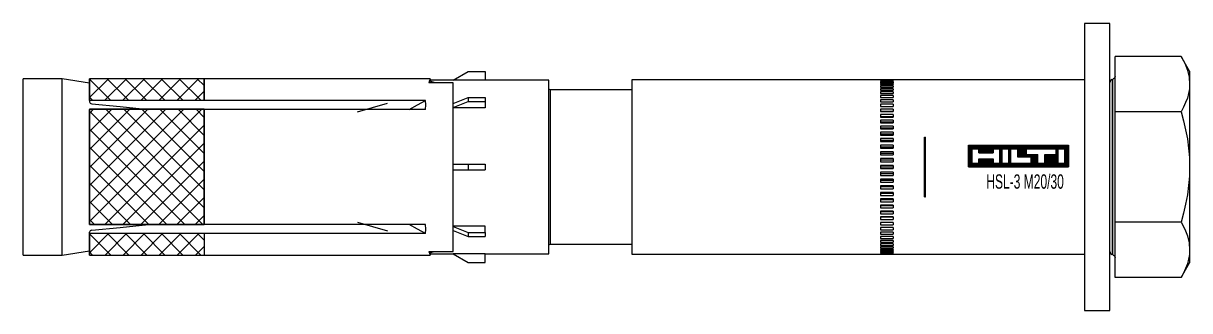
# Model space of a CAD drawing. Header units: millimetres. Extents: x 296 to 4896, y 152 to 3333.
# Drawn here: x 1471.8 to 1654.7, y 1246.4 to 1291.4 of the extents above; entities that cross this region are included whole.
import ezdxf
from ezdxf.enums import TextEntityAlignment as Align

# ---------------------------------------------------------------- set-up
doc = ezdxf.new("R2010")
doc.units = ezdxf.units.MM
doc.linetypes.add('DASHED', pattern=[0.25, 0.15625, -0.09375])
for name, color, linetype in [('1', 1, 'DASHED'), ('10', 1, 'Continuous'), ('160', 7, 'Continuous'), ('3', 4, 'Continuous')]:
    doc.layers.add(name, color=color, linetype=linetype)
doc.styles.get("Standard").update_dxf_attribs({"font": 'arial.ttf'})

# ---------------------------------------------------------------- blocks, each defined once
blk = doc.blocks.new('*X121')
at = {"layer": '160', "color": 0, "linetype": 'ByBlock'}
for p, q in [((166.55, 194.8), (169.5, 197.75)), ((166.55, 197.63), (166.67, 197.75)), ((166.55, 197.68), (169.85, 194.38)), ((168.96, 194.38), (172.33, 197.75)), ((169.31, 197.75), (172.67, 194.38)), ((171.79, 194.38), (175.16, 197.75)), ((172.14, 197.75), (175.5, 194.38)), ((174.62, 194.38), (177.99, 197.75)), ((174.96, 197.75), (178.33, 194.38)), ((177.45, 194.38), (180.82, 197.75)), ((177.79, 197.75), (181.16, 194.38)), ((180.28, 194.38), (183.65, 197.75)), ((180.62, 197.75), (183.98, 194.38)), ((183.44, 197.75), (184.53, 196.67)), ((183.11, 194.38), (184.53, 195.8)), ((166.55, 194.85), (167.02, 194.38))]:
    blk.add_line(p, q, dxfattribs=at)
blk = doc.blocks.new('*X122')
at = {"layer": '160', "color": 0, "linetype": 'ByBlock'}
for p, q in [((166.55, 175.36), (184.17, 192.96)), ((166.55, 178.18), (181.34, 192.96)), ((166.55, 181.01), (178.51, 192.96)), ((166.55, 183.84), (175.68, 192.96)), ((166.55, 186.67), (172.85, 192.96)), ((166.55, 189.49), (170.02, 192.96)), ((166.55, 192.32), (167.19, 192.96)), ((166.55, 192.69), (184.3, 174.92)), ((169.11, 192.96), (184.51, 177.54)), ((171.93, 192.96), (184.51, 180.37)), ((174.76, 192.96), (184.51, 183.2)), ((177.59, 192.96), (184.51, 186.03)), ((180.42, 192.96), (184.51, 188.86)), ((183.24, 192.96), (184.51, 191.69)), ((168.94, 174.92), (184.51, 190.47)), ((166.55, 189.86), (181.47, 174.92)), ((166.55, 187.03), (178.64, 174.92)), ((171.77, 174.92), (184.51, 187.64)), ((174.6, 174.92), (184.51, 184.82)), ((166.55, 184.2), (175.82, 174.92)), ((166.55, 181.37), (172.99, 174.92)), ((177.43, 174.92), (184.51, 181.99)), ((166.55, 178.54), (170.16, 174.92)), ((180.26, 174.92), (184.51, 179.16)), ((166.55, 175.71), (167.34, 174.92)), ((183.09, 174.92), (184.51, 176.34))]:
    blk.add_line(p, q, dxfattribs=at)
blk = doc.blocks.new('*X123')
at = {"layer": '160', "color": 0, "linetype": 'ByBlock'}
for p, q in [((166.54, 170.5), (169.52, 173.48)), ((166.54, 173.33), (166.69, 173.48)), ((166.54, 173.46), (169.86, 170.13)), ((168.99, 170.13), (172.35, 173.48)), ((169.34, 173.48), (172.69, 170.13)), ((171.82, 170.13), (175.18, 173.48)), ((172.17, 173.48), (175.51, 170.13)), ((174.65, 170.13), (178.01, 173.48)), ((174.99, 173.48), (178.34, 170.13)), ((177.48, 170.13), (180.84, 173.48)), ((177.82, 173.48), (181.17, 170.13)), ((180.31, 170.13), (183.67, 173.48)), ((180.65, 173.48), (184, 170.13)), ((183.47, 173.48), (184.56, 172.4)), ((166.54, 170.63), (167.03, 170.13)), ((183.14, 170.13), (184.56, 171.54))]:
    blk.add_line(p, q, dxfattribs=at)
blk = doc.blocks.new('HSL-3 M20-30')
at = {"layer": '1', "color": 3, "linetype": 'Continuous'}
for p, q in [((0, 22.5), (-4, 22.5)), ((-4, 22.5), (-4, -22.5)), ((0, -22.5), (0, 22.5)), ((0.8, 8.66), (0.8, 17.32)), ((11.16, 17.32), (0.8, 17.32)), ((12.5, 15), (11.16, 17.32)), ((-103, 13.6), (-100.66, 14.95)), ((-100.66, 14.95), (-98, 14.95)), ((-98, 14.95), (-98, 13.59)), ((12.5, 15), (12.5, 12.99)), ((-164.29, 13.8), (-170.4, 13.8)), ((-170.4, -13.8), (-170.4, 13.8)), ((-160, 13.12), (-164.29, 13.8)), ((-164.29, -13.8), (-164.29, 13.8)), ((-142, 13.8), (-160, 13.8)), ((-160, 10.44), (-160, 13.8)), ((-106.6, 13.8), (-142.01, 13.8)), ((-103, 13.21), (-106.81, 13.21)), ((-103, 13.6), (-106.5, 13.6)), ((-106.5, 13.37), (-106.5, 13.6)), ((-106.5, 13.37), (-106.5, 13.21)), ((-103, 13.6), (-103, 13.59)), ((-98, 13.59), (-103, 13.59)), ((-103, -13.21), (-103, 13.21)), ((-88, 13.6), (-98, 13.6)), ((-88, -13.6), (-88, 13.6)), ((-36, 13.65), (-75, 13.65)), ((-75, 13.65), (-75, -13.65)), ((-36, 13.65), (-34, 13.65)), ((-36, 13.63), (-36, 13.59)), ((-34, 13.63), (-36, 13.63)), ((-36, 13.59), (-34, 13.59)), ((-36, 13.52), (-36, 13.44)), ((-34, 13.52), (-36, 13.52)), ((-36, 13.44), (-34, 13.44)), ((-36, 13.33), (-36, 13.21)), ((-34, 13.33), (-36, 13.33)), ((-36, 13.21), (-34, 13.21)), ((-34, 13.06), (-36, 13.06)), ((-36, 13.06), (-36, 12.9)), ((-36, 12.9), (-34, 12.9)), ((-4, 13.65), (-34, 13.65)), ((-34, 13.63), (-34, 13.59)), ((-34, 13.52), (-34, 13.44)), ((-34, 13.33), (-34, 13.21)), ((-34, 13.06), (-34, 12.9)), ((12.5, 12.99), (12.5, 0)), ((-75, 12.1), (-87.8, 12.1)), ((-34, 12.7), (-36, 12.7)), ((-36, 12.7), (-36, 12.51)), ((-36, 12.51), (-34, 12.51)), ((-34, 12.27), (-36, 12.27)), ((-36, 12.27), (-36, 12.05)), ((-36, 12.05), (-34, 12.05)), ((-34, 11.77), (-36, 11.77)), ((-36, 11.77), (-36, 11.51)), ((-36, 11.51), (-34, 11.51)), ((-34, 11.19), (-36, 11.19)), ((-36, 11.19), (-36, 10.9)), ((-34, 12.7), (-34, 12.51)), ((-34, 12.27), (-34, 12.05)), ((-34, 11.77), (-34, 11.51)), ((-34, 11.19), (-34, 10.9)), ((-142, 10.44), (-160, 10.44)), ((-160, 10.44), (-160, 10.19)), ((-107.34, 10.44), (-142, 10.44)), ((-118, 8.64), (-113.31, 10)), ((-103, 9.93), (-100.66, 10.89)), ((-103, 9.3), (-100.66, 10.25)), ((-98, 9.29), (-103, 9.29)), ((-100.66, 10.89), (-98, 10.89)), ((-100.66, 10.89), (-100.66, 10.25)), ((-100.66, 10.25), (-98, 10.25)), ((-98, 10.89), (-98, 10.25)), ((-98, 10.25), (-98, 9.29)), ((-36, 10.9), (-34, 10.9)), ((-34, 10.54), (-36, 10.54)), ((-36, 10.54), (-36, 10.22)), ((-36, 10.22), (-34, 10.22)), ((-36, 9.83), (-36, 9.48)), ((-34, 9.83), (-36, 9.83)), ((-36, 9.48), (-34, 9.48)), ((-34, 10.54), (-34, 10.22)), ((-34, 9.83), (-34, 9.48)), ((-160, -9.03), (-160, 9.03)), ((-142, 9.03), (-160, 9.03)), ((-107.34, 9.03), (-142, 9.03)), ((-36, 9.05), (-36, 8.68)), ((-34, 9.05), (-36, 9.05)), ((-34, 8.7), (-36, 8.7)), ((-36, 8.68), (-34, 8.68)), ((-36, 8.22), (-36, 7.82)), ((-34, 8.22), (-36, 8.22)), ((-34, 7.88), (-36, 7.88)), ((-36, 7.82), (-34, 7.82)), ((-36, 7.34), (-36, 6.92)), ((-34, 7.34), (-36, 7.34)), ((-34, 9.05), (-34, 8.68)), ((-34, 8.22), (-34, 7.82)), ((-34, 7.34), (-34, 6.92)), ((0.8, -8.66), (0.8, 8.66)), ((11.16, 8.66), (0.8, 8.66)), ((-34, 7), (-36, 7)), ((-36, 6.92), (-34, 6.92)), ((-36, 6.42), (-36, 5.98)), ((-34, 6.42), (-36, 6.42)), ((-34, 6.08), (-36, 6.08)), ((-36, 5.98), (-34, 5.98)), ((-34, 6.42), (-34, 5.98)), ((-36, 5.45), (-36, 4.99)), ((-34, 5.45), (-36, 5.45)), ((-34, 5.13), (-36, 5.13)), ((-36, 4.99), (-34, 4.99)), ((-34, 4.45), (-36, 4.45)), ((-36, 4.45), (-36, 3.98)), ((-34, 4.14), (-36, 4.14)), ((-36, 3.98), (-34, 3.98)), ((-34, 5.45), (-34, 4.99)), ((-34, 4.45), (-34, 3.98)), ((-29.1, -4.67), (-29.1, 4.67)), ((-29.1, 4.67), (-28.9, 4.67)), ((-28.9, -4.67), (-28.9, 4.67)), ((-34, 3.43), (-36, 3.43)), ((-36, 3.43), (-36, 2.95)), ((-34, 3.13), (-36, 3.13)), ((-36, 2.95), (-34, 2.95)), ((-36, 2.38), (-36, 1.89)), ((-34, 2.38), (-36, 2.38)), ((-34, 2.1), (-36, 2.1)), ((-36, 1.89), (-34, 1.89)), ((-34, 3.43), (-34, 2.95)), ((-34, 2.38), (-34, 1.89)), ((-103, 0.45), (-100.66, 0.45)), ((-100.66, 0.45), (-100.66, -0.45)), ((-100.66, 0.45), (-98, 0.45)), ((-98, 0.45), (-98, -0.45)), ((-34, 1.32), (-36, 1.32)), ((-36, 1.32), (-36, 0.82)), ((-34, 1.05), (-36, 1.05)), ((-36, 0.82), (-34, 0.82)), ((-36, 0.25), (-36, -0.25)), ((-34, 0.25), (-36, 0.25)), ((-34, 0), (-36, 0)), ((-34, 1.32), (-34, 0.82)), ((-34, 0.25), (-34, -0.25)), ((12.5, 0), (12.5, -12.99)), ((-103, -0.45), (-100.66, -0.45)), ((-100.66, -0.45), (-98, -0.45)), ((-36, -0.25), (-34, -0.25)), ((-36, -0.82), (-36, -1.32)), ((-34, -0.82), (-36, -0.82)), ((-34, -1.05), (-36, -1.05)), ((-36, -1.32), (-34, -1.32)), ((-34, -0.82), (-34, -1.32)), ((-36, -1.89), (-36, -2.38)), ((-34, -1.89), (-36, -1.89)), ((-34, -2.1), (-36, -2.1)), ((-36, -2.38), (-34, -2.38)), ((-36, -2.95), (-36, -3.43)), ((-34, -2.95), (-36, -2.95)), ((-34, -3.13), (-36, -3.13)), ((-36, -3.43), (-34, -3.43)), ((-34, -1.89), (-34, -2.38)), ((-34, -2.95), (-34, -3.43)), ((-36, -3.98), (-36, -4.45)), ((-34, -3.98), (-36, -3.98)), ((-34, -4.14), (-36, -4.14)), ((-36, -4.45), (-34, -4.45)), ((-36, -4.99), (-36, -5.45)), ((-34, -4.99), (-36, -4.99)), ((-34, -5.13), (-36, -5.13)), ((-36, -5.45), (-34, -5.45)), ((-34, -3.98), (-34, -4.45)), ((-34, -4.99), (-34, -5.45)), ((-29.1, -4.67), (-28.9, -4.67)), ((-34, -5.98), (-36, -5.98)), ((-36, -5.98), (-36, -6.42)), ((-34, -6.08), (-36, -6.08)), ((-36, -6.42), (-34, -6.42)), ((-36, -6.92), (-36, -7.34)), ((-34, -6.92), (-36, -6.92)), ((-34, -7), (-36, -7)), ((-34, -5.98), (-34, -6.42)), ((-34, -6.92), (-34, -7.34)), ((-142, -9.03), (-160, -9.03)), ((-107.34, -9.03), (-142, -9.03)), ((-118, -8.64), (-113.31, -10)), ((-36, -7.34), (-34, -7.34)), ((-36, -7.82), (-36, -8.22)), ((-34, -7.82), (-36, -7.82)), ((-34, -7.88), (-36, -7.88)), ((-36, -8.22), (-34, -8.22)), ((-36, -8.68), (-36, -9.05)), ((-34, -8.68), (-36, -8.68)), ((-34, -8.7), (-36, -8.7)), ((-36, -9.05), (-34, -9.05)), ((-34, -7.82), (-34, -8.22)), ((-34, -8.68), (-34, -9.05)), ((0.8, -17.32), (0.8, -8.66)), ((11.16, -8.66), (0.8, -8.66)), ((-160, -10.44), (-160, -10.19)), ((-160, -13.8), (-160, -10.44)), ((-142, -10.44), (-160, -10.44)), ((-107.34, -10.44), (-142, -10.44)), ((-98, -9.29), (-103, -9.29)), ((-103, -9.3), (-100.66, -10.25)), ((-103, -9.93), (-100.66, -10.89)), ((-100.66, -10.25), (-98, -10.25)), ((-100.66, -10.25), (-100.66, -10.89)), ((-100.66, -10.89), (-98, -10.89)), ((-98, -10.25), (-98, -9.29)), ((-98, -10.25), (-98, -10.89)), ((-36, -9.48), (-36, -9.83)), ((-34, -9.48), (-36, -9.48)), ((-36, -9.83), (-34, -9.83)), ((-36, -10.22), (-36, -10.54)), ((-34, -10.22), (-36, -10.22)), ((-36, -10.54), (-34, -10.54)), ((-36, -10.9), (-36, -11.19)), ((-34, -10.9), (-36, -10.9)), ((-34, -9.48), (-34, -9.83)), ((-34, -10.22), (-34, -10.54)), ((-34, -10.9), (-34, -11.19)), ((-87.8, -12.1), (-75, -12.1)), ((-36, -11.19), (-34, -11.19)), ((-36, -11.51), (-36, -11.77)), ((-34, -11.51), (-36, -11.51)), ((-36, -11.77), (-34, -11.77)), ((-36, -12.05), (-36, -12.27)), ((-34, -12.05), (-36, -12.05)), ((-36, -12.27), (-34, -12.27)), ((-36, -12.51), (-36, -12.7)), ((-34, -12.51), (-36, -12.51)), ((-36, -12.7), (-34, -12.7)), ((-34, -11.51), (-34, -11.77)), ((-34, -12.05), (-34, -12.27)), ((-34, -12.51), (-34, -12.7)), ((-170.4, -13.8), (-164.29, -13.8)), ((-164.29, -13.8), (-160, -13.12)), ((-160, -13.8), (-142, -13.8)), ((-142.01, -13.8), (-106.6, -13.8)), ((-106.81, -13.21), (-103, -13.21)), ((-106.5, -13.21), (-106.5, -13.37)), ((-106.5, -13.6), (-106.5, -13.37)), ((-106.5, -13.6), (-103, -13.6)), ((-98, -13.59), (-103, -13.59)), ((-103, -13.6), (-103, -13.59)), ((-103, -13.6), (-100.66, -14.95)), ((-98, -14.95), (-98, -13.59)), ((-98, -13.6), (-88, -13.6)), ((-75, -13.65), (-36, -13.65)), ((-36, -12.9), (-36, -13.06)), ((-34, -12.9), (-36, -12.9)), ((-36, -13.06), (-34, -13.06)), ((-36, -13.21), (-36, -13.33)), ((-34, -13.21), (-36, -13.21)), ((-36, -13.33), (-34, -13.33)), ((-36, -13.44), (-36, -13.52)), ((-34, -13.44), (-36, -13.44)), ((-36, -13.52), (-34, -13.52)), ((-34, -13.59), (-36, -13.59)), ((-36, -13.59), (-36, -13.63)), ((-36, -13.63), (-34, -13.63)), ((-34, -13.65), (-36, -13.65)), ((-34, -12.9), (-34, -13.06)), ((-34, -13.21), (-34, -13.33)), ((-34, -13.44), (-34, -13.52)), ((-34, -13.59), (-34, -13.63)), ((-34, -13.65), (-4, -13.65)), ((12.5, -12.99), (12.5, -15)), ((-100.66, -14.95), (-98, -14.95)), ((11.16, -17.32), (12.5, -15)), ((11.16, -17.32), (0.8, -17.32)), ((-4, -22.5), (0, -22.5))]:
    blk.add_line(p, q, dxfattribs=at)
at = {"layer": '1', "color": 1, "linetype": 'Continuous'}
for p, q in [((-142, 10.44), (-142, 13.8)), ((0.37, 13.73), (0.37, -13.73)), ((0.43, -13.75), (0.43, 13.75)), ((-87.8, 12.1), (-87.8, -12.1)), ((-142, -9.03), (-142, 9.03)), ((-142, -13.8), (-142, -10.44))]:
    blk.add_line(p, q, dxfattribs=at)
at = {"layer": '1', "color": 3, "linetype": 'Continuous'}
for points in [[(11.16, 17.32, 0), (11.72, 16.25, 0), (12.14, 15.18, 0), (12.41, 14.09, 0), (12.5, 12.99, 0)], [(-106.6, 13.8, 0), (-106.61, 13.78, 0), (-106.62, 13.73, 0), (-106.65, 13.65, 0), (-106.7, 13.54, 0), (-106.75, 13.39, 0), (-106.81, 13.21, 0)], [(-105.76, 13.21, 0), (-106.13, 13.29, 0), (-106.5, 13.37, 0)], [(-36, 13.65, 0), (-36, 13.65, 0), (-36, 13.65, 0)], [(-34, 13.65, 0), (-34, 13.65, 0), (-34, 13.65, 0)], [(12.5, 12.99, 0), (12.46, 12.25, 0), (12.34, 11.52, 0), (12.14, 10.8, 0), (11.87, 10.08, 0), (11.54, 9.37, 0), (11.16, 8.66, 0)], [(-160, 10.19, 0), (-159.97, 10.09, 0), (-159.9, 10.01, 0), (-159.79, 9.94, 0), (-159.66, 9.91, 0)], [(-159.66, 9.91, 0), (-155.22, 9.47, 0), (-150.78, 9.03, 0)], [(-109.9, 9.03, 0), (-108.61, 9.72, 0), (-107.34, 10.44, 0)], [(-107.34, 9.03, 0), (-107.3, 9.76, 0), (-107.34, 10.44, 0)], [(11.16, 8.66, 0), (11.54, 7.25, 0), (11.87, 5.83, 0), (12.14, 4.39, 0), (12.34, 2.94, 0), (12.46, 1.47, 0), (12.5, 0, 0)], [(-29.1, 4.67, 0), (-29.1, 4.67, 0), (-29.1, 4.66, 0), (-29.1, 4.66, 0), (-29.09, 4.66, 0), (-29.09, 4.65, 0), (-29.08, 4.65, 0), (-29.08, 4.65, 0), (-29.07, 4.64, 0), (-29.06, 4.64, 0), (-29.06, 4.64, 0), (-29.05, 4.64, 0), (-29.04, 4.64, 0), (-29.03, 4.64, 0), (-29.02, 4.64, 0), (-29.01, 4.63, 0), (-29, 4.63, 0), (-28.99, 4.63, 0), (-28.98, 4.64, 0), (-28.97, 4.64, 0), (-28.96, 4.64, 0), (-28.95, 4.64, 0), (-28.94, 4.64, 0), (-28.94, 4.64, 0), (-28.93, 4.64, 0), (-28.92, 4.65, 0), (-28.92, 4.65, 0), (-28.91, 4.65, 0), (-28.91, 4.66, 0), (-28.9, 4.66, 0), (-28.9, 4.66, 0), (-28.9, 4.67, 0), (-28.9, 4.67, 0)], [(12.5, 0, 0), (12.46, -1.46, 0), (12.34, -2.91, 0), (12.14, -4.36, 0), (11.87, -5.81, 0), (11.54, -7.24, 0), (11.16, -8.66, 0)], [(-28.9, -4.67, 0), (-28.9, -4.67, 0), (-28.9, -4.66, 0), (-28.9, -4.66, 0), (-28.91, -4.66, 0), (-28.91, -4.65, 0), (-28.92, -4.65, 0), (-28.92, -4.65, 0), (-28.93, -4.64, 0), (-28.94, -4.64, 0), (-28.94, -4.64, 0), (-28.95, -4.64, 0), (-28.96, -4.64, 0), (-28.97, -4.64, 0), (-28.98, -4.64, 0), (-28.99, -4.63, 0), (-29, -4.63, 0), (-29.01, -4.63, 0), (-29.02, -4.64, 0), (-29.03, -4.64, 0), (-29.04, -4.64, 0), (-29.05, -4.64, 0), (-29.06, -4.64, 0), (-29.06, -4.64, 0), (-29.07, -4.64, 0), (-29.08, -4.65, 0), (-29.08, -4.65, 0), (-29.09, -4.65, 0), (-29.09, -4.66, 0), (-29.1, -4.66, 0), (-29.1, -4.66, 0), (-29.1, -4.67, 0), (-29.1, -4.67, 0)], [(-159.66, -9.91, 0), (-155.22, -9.47, 0), (-150.78, -9.03, 0)], [(-107.34, -10.44, 0), (-108.61, -9.72, 0), (-109.9, -9.03, 0)], [(-107.34, -10.44, 0), (-107.3, -9.76, 0), (-107.34, -9.03, 0)], [(11.16, -8.66, 0), (11.72, -9.73, 0), (12.14, -10.8, 0), (12.41, -11.89, 0), (12.5, -12.99, 0)], [(-159.66, -9.91, 0), (-159.79, -9.94, 0), (-159.9, -10.01, 0), (-159.97, -10.09, 0), (-160, -10.19, 0)], [(-106.81, -13.21, 0), (-106.72, -13.47, 0), (-106.65, -13.65, 0), (-106.61, -13.76, 0), (-106.6, -13.8, 0)], [(-106.5, -13.37, 0), (-106.13, -13.29, 0), (-105.76, -13.21, 0)], [(-36, -13.65, 0), (-36, -13.65, 0), (-36, -13.65, 0)], [(-34, -13.65, 0), (-34, -13.65, 0), (-34, -13.65, 0)], [(12.5, -12.99, 0), (12.46, -13.73, 0), (12.34, -14.46, 0), (12.14, -15.18, 0), (11.87, -15.9, 0), (11.54, -16.61, 0), (11.16, -17.32, 0)]]:
    blk.add_polyline3d(points, dxfattribs=at)
for centre, start, end in [((0.5, 13.25), 105, 180), ((0.5, -13.25), 180, 255)]:
    blk.add_arc(centre, 0.5, start, end, dxfattribs=at)
at = {"layer": '1', "color": 3, "linetype": 'Continuous', "extrusion": (0, 0, -1)}
for centre, radius, start, end in [((-0.3, 14.23), 0.5, 180, 255), ((87.8, 12.3), 0.2, 270, 0), ((87.8, -12.3), 0.2, 0, 90), ((-0.3, -14.23), 0.5, 105, 180)]:
    blk.add_arc(centre, radius, start, end, dxfattribs=at)
at = {"layer": '10'}
for p, q in [((-22.18, 0.05), (-22.18, 3.43)), ((-22.18, 3.43), (-6.49, 3.43)), ((-22.15, 3.43), (-22.15, 0.05)), ((-22.09, 0.05), (-22.09, 3.43)), ((-22.03, 3.43), (-22.03, 0.05)), ((-21.98, 0.05), (-21.98, 3.43)), ((-21.92, 3.43), (-21.92, 0.05)), ((-21.86, 0.05), (-21.86, 3.43)), ((-21.81, 3.43), (-21.81, 0.05)), ((-21.75, 0.05), (-21.75, 3.43)), ((-21.7, 3.43), (-21.7, 0.05)), ((-21.64, 0.05), (-21.64, 3.43)), ((-21.61, 0.62), (-21.61, 2.87)), ((-21.61, 2.87), (-20.56, 2.87)), ((-21.58, 3.43), (-21.58, 2.87)), ((-21.53, 2.87), (-21.53, 3.43)), ((-21.47, 3.43), (-21.47, 2.87)), ((-21.41, 2.87), (-21.41, 3.43)), ((-21.36, 3.43), (-21.36, 2.87)), ((-21.3, 2.87), (-21.3, 3.43)), ((-21.25, 3.43), (-21.25, 2.87)), ((-21.19, 2.87), (-21.19, 3.43)), ((-21.13, 3.43), (-21.13, 2.87)), ((-21.08, 2.87), (-21.08, 3.43)), ((-21.02, 3.43), (-21.02, 2.87)), ((-20.96, 2.87), (-20.96, 3.43)), ((-20.91, 3.43), (-20.91, 2.87)), ((-20.85, 2.87), (-20.85, 3.43)), ((-20.8, 3.43), (-20.8, 2.87)), ((-20.74, 2.87), (-20.74, 3.43)), ((-20.68, 3.43), (-20.68, 2.87)), ((-20.63, 2.87), (-20.63, 3.43)), ((-20.57, 3.43), (-20.57, 2.87)), ((-20.56, 2.2), (-20.56, 2.87)), ((-20.56, 2.2), (-18.31, 2.2)), ((-20.51, 2.2), (-20.51, 3.43)), ((-20.46, 3.43), (-20.46, 2.2)), ((-20.4, 2.2), (-20.4, 3.43)), ((-20.35, 3.43), (-20.35, 2.2)), ((-20.29, 2.2), (-20.29, 3.43)), ((-20.23, 3.43), (-20.23, 2.2)), ((-20.18, 2.2), (-20.18, 3.43)), ((-20.12, 3.43), (-20.12, 2.2)), ((-20.06, 2.2), (-20.06, 3.43)), ((-20.01, 3.43), (-20.01, 2.2)), ((-19.95, 2.2), (-19.95, 3.43)), ((-19.9, 3.43), (-19.9, 2.2)), ((-19.84, 2.2), (-19.84, 3.43)), ((-19.78, 3.43), (-19.78, 2.2)), ((-19.73, 2.2), (-19.73, 3.43)), ((-19.67, 3.43), (-19.67, 2.2)), ((-19.61, 2.2), (-19.61, 3.43)), ((-19.56, 3.43), (-19.56, 2.2)), ((-19.5, 2.2), (-19.5, 3.43)), ((-19.45, 3.43), (-19.45, 2.2)), ((-19.39, 2.2), (-19.39, 3.43)), ((-19.33, 3.43), (-19.33, 2.2)), ((-19.28, 2.2), (-19.28, 3.43)), ((-19.22, 3.43), (-19.22, 2.2)), ((-19.16, 2.2), (-19.16, 3.43)), ((-19.11, 3.43), (-19.11, 2.2)), ((-19.05, 2.2), (-19.05, 3.43)), ((-19, 3.43), (-19, 2.2)), ((-18.94, 2.2), (-18.94, 3.43)), ((-18.88, 3.43), (-18.88, 2.2)), ((-18.83, 2.2), (-18.83, 3.43)), ((-18.77, 3.43), (-18.77, 2.2)), ((-18.71, 2.2), (-18.71, 3.43)), ((-18.66, 3.43), (-18.66, 2.2)), ((-18.6, 2.2), (-18.6, 3.43)), ((-18.55, 3.43), (-18.55, 2.2)), ((-18.49, 2.2), (-18.49, 3.43)), ((-18.43, 3.43), (-18.43, 2.2)), ((-18.38, 2.2), (-18.38, 3.43)), ((-18.32, 3.43), (-18.32, 2.2)), ((-18.31, 2.87), (-17.25, 2.87)), ((-18.31, 2.2), (-18.31, 2.87)), ((-18.26, 2.87), (-18.26, 3.43)), ((-18.21, 3.43), (-18.21, 2.87)), ((-18.15, 2.87), (-18.15, 3.43)), ((-18.1, 3.43), (-18.1, 2.87)), ((-18.04, 2.87), (-18.04, 3.43)), ((-17.98, 3.43), (-17.98, 2.87)), ((-17.93, 2.87), (-17.93, 3.43)), ((-17.87, 3.43), (-17.87, 2.87)), ((-17.81, 2.87), (-17.81, 3.43)), ((-17.76, 3.43), (-17.76, 2.87)), ((-17.7, 2.87), (-17.7, 3.43)), ((-17.65, 3.43), (-17.65, 2.87)), ((-17.59, 2.87), (-17.59, 3.43)), ((-17.53, 3.43), (-17.53, 2.87)), ((-17.48, 2.87), (-17.48, 3.43)), ((-17.42, 3.43), (-17.42, 2.87)), ((-17.36, 2.87), (-17.36, 3.43)), ((-17.31, 3.43), (-17.31, 2.87)), ((-17.25, 2.87), (-17.25, 3.43)), ((-17.25, 0.62), (-17.25, 2.87)), ((-17.2, 3.43), (-17.2, 0.05)), ((-17.14, 0.05), (-17.14, 3.43)), ((-17.08, 3.43), (-17.08, 0.05)), ((-17.03, 0.05), (-17.03, 3.43)), ((-16.97, 3.43), (-16.97, 0.05)), ((-16.92, 2.87), (-15.86, 2.87)), ((-16.92, 0.62), (-16.92, 2.87)), ((-16.91, 2.87), (-16.91, 3.43)), ((-16.86, 3.43), (-16.86, 2.87)), ((-16.8, 2.87), (-16.8, 3.43)), ((-16.75, 3.43), (-16.75, 2.87)), ((-16.69, 2.87), (-16.69, 3.43)), ((-16.63, 3.43), (-16.63, 2.87)), ((-16.58, 2.87), (-16.58, 3.43)), ((-16.52, 3.43), (-16.52, 2.87)), ((-16.46, 2.87), (-16.46, 3.43)), ((-16.41, 3.43), (-16.41, 2.87)), ((-16.35, 2.87), (-16.35, 3.43)), ((-16.3, 3.43), (-16.3, 2.87)), ((-16.24, 2.87), (-16.24, 3.43)), ((-16.18, 3.43), (-16.18, 2.87)), ((-16.13, 2.87), (-16.13, 3.43)), ((-16.07, 3.43), (-16.07, 2.87)), ((-16.01, 2.87), (-16.01, 3.43)), ((-15.96, 3.43), (-15.96, 2.87)), ((-15.9, 2.87), (-15.9, 3.43)), ((-15.86, 0.62), (-15.86, 2.87)), ((-15.85, 3.43), (-15.85, 0.05)), ((-15.79, 0.05), (-15.79, 3.43)), ((-15.73, 3.43), (-15.73, 0.05)), ((-15.68, 0.05), (-15.68, 3.43)), ((-15.62, 3.43), (-15.62, 0.05)), ((-15.56, 0.05), (-15.56, 3.43)), ((-15.53, 2.87), (-14.47, 2.87)), ((-15.53, 0.62), (-15.53, 2.87)), ((-15.51, 3.43), (-15.51, 2.87)), ((-15.45, 2.87), (-15.45, 3.43)), ((-15.4, 3.43), (-15.4, 2.87)), ((-15.34, 2.87), (-15.34, 3.43)), ((-15.28, 3.43), (-15.28, 2.87)), ((-15.23, 2.87), (-15.23, 3.43)), ((-15.17, 3.43), (-15.17, 2.87)), ((-15.11, 2.87), (-15.11, 3.43)), ((-15.06, 3.43), (-15.06, 2.87)), ((-15, 2.87), (-15, 3.43)), ((-14.95, 3.43), (-14.95, 2.87)), ((-14.89, 2.87), (-14.89, 3.43)), ((-14.83, 3.43), (-14.83, 2.87)), ((-14.78, 2.87), (-14.78, 3.43)), ((-14.72, 3.43), (-14.72, 2.87)), ((-14.66, 2.87), (-14.66, 3.43)), ((-14.61, 3.43), (-14.61, 2.87)), ((-14.55, 2.87), (-14.55, 3.43)), ((-14.5, 3.43), (-14.5, 2.87)), ((-14.47, 1.54), (-14.47, 2.87)), ((-14.44, 1.54), (-14.44, 3.43)), ((-14.38, 3.43), (-14.38, 1.54)), ((-14.33, 1.54), (-14.33, 3.43)), ((-14.27, 3.43), (-14.27, 1.54)), ((-14.21, 1.54), (-14.21, 3.43)), ((-14.16, 3.43), (-14.16, 1.54)), ((-14.1, 1.54), (-14.1, 3.43)), ((-14.05, 3.43), (-14.05, 1.54)), ((-13.99, 1.54), (-13.99, 3.43)), ((-13.93, 3.43), (-13.93, 1.54)), ((-13.88, 1.54), (-13.88, 3.43)), ((-13.82, 3.43), (-13.82, 1.54)), ((-13.76, 1.54), (-13.76, 3.43)), ((-13.71, 3.43), (-13.71, 1.54)), ((-13.65, 1.54), (-13.65, 3.43)), ((-13.6, 3.43), (-13.6, 1.54)), ((-13.54, 1.54), (-13.54, 3.43)), ((-13.48, 3.43), (-13.48, 1.54)), ((-13.43, 1.54), (-13.43, 3.43)), ((-13.37, 3.43), (-13.37, 1.54)), ((-13.31, 1.54), (-13.31, 3.43)), ((-13.26, 3.43), (-13.26, 1.54)), ((-13.2, 1.54), (-13.2, 3.43)), ((-13.15, 3.43), (-13.15, 1.54)), ((-13.09, 1.54), (-13.09, 3.43)), ((-13.08, 2.87), (-8.45, 2.87)), ((-13.08, 1.94), (-13.08, 2.87)), ((-13.08, 1.94), (-11.29, 1.94)), ((-13.03, 3.43), (-13.03, 2.87)), ((-13.03, 1.94), (-13.03, 1.54)), ((-12.98, 2.87), (-12.98, 3.43)), ((-12.98, 1.54), (-12.98, 1.94)), ((-12.92, 3.43), (-12.92, 2.87)), ((-12.92, 1.94), (-12.92, 1.54)), ((-12.86, 2.87), (-12.86, 3.43)), ((-12.86, 1.54), (-12.86, 1.94)), ((-12.81, 3.43), (-12.81, 2.87)), ((-12.81, 1.94), (-12.81, 1.54)), ((-12.75, 2.87), (-12.75, 3.43)), ((-12.75, 1.54), (-12.75, 1.94)), ((-12.7, 3.43), (-12.7, 2.87)), ((-12.7, 1.94), (-12.7, 1.54)), ((-12.64, 2.87), (-12.64, 3.43)), ((-12.64, 1.54), (-12.64, 1.94)), ((-12.58, 3.43), (-12.58, 2.87)), ((-12.58, 1.94), (-12.58, 1.54)), ((-12.53, 2.87), (-12.53, 3.43)), ((-12.53, 1.54), (-12.53, 1.94)), ((-12.47, 3.43), (-12.47, 2.87)), ((-12.47, 1.94), (-12.47, 1.54)), ((-12.41, 2.87), (-12.41, 3.43)), ((-12.41, 1.54), (-12.41, 1.94)), ((-12.36, 3.43), (-12.36, 2.87)), ((-12.36, 1.94), (-12.36, 1.54)), ((-12.3, 2.87), (-12.3, 3.43)), ((-12.3, 0.05), (-12.3, 1.94)), ((-12.25, 3.43), (-12.25, 2.87)), ((-12.25, 1.94), (-12.25, 0.05)), ((-12.19, 2.87), (-12.19, 3.43)), ((-12.19, 0.05), (-12.19, 1.94)), ((-12.13, 3.43), (-12.13, 2.87)), ((-12.13, 1.94), (-12.13, 0.05)), ((-12.08, 2.87), (-12.08, 3.43)), ((-12.08, 0.05), (-12.08, 1.94)), ((-12.02, 3.43), (-12.02, 2.87)), ((-12.02, 1.94), (-12.02, 0.05)), ((-11.96, 2.87), (-11.96, 3.43)), ((-11.96, 0.05), (-11.96, 1.94)), ((-11.91, 3.43), (-11.91, 2.87)), ((-11.91, 1.94), (-11.91, 0.05)), ((-11.85, 2.87), (-11.85, 3.43)), ((-11.85, 0.05), (-11.85, 1.94)), ((-11.8, 3.43), (-11.8, 2.87)), ((-11.8, 1.94), (-11.8, 0.05)), ((-11.74, 2.87), (-11.74, 3.43)), ((-11.74, 0.05), (-11.74, 1.94)), ((-11.68, 3.43), (-11.68, 2.87)), ((-11.68, 1.94), (-11.68, 0.05)), ((-11.63, 2.87), (-11.63, 3.43)), ((-11.63, 0.05), (-11.63, 1.94)), ((-11.57, 3.43), (-11.57, 2.87)), ((-11.57, 1.94), (-11.57, 0.05)), ((-11.51, 2.87), (-11.51, 3.43)), ((-11.51, 0.05), (-11.51, 1.94)), ((-11.46, 3.43), (-11.46, 2.87)), ((-11.46, 1.94), (-11.46, 0.05)), ((-11.4, 2.87), (-11.4, 3.43)), ((-11.4, 0.05), (-11.4, 1.94)), ((-11.35, 3.43), (-11.35, 2.87)), ((-11.35, 1.94), (-11.35, 0.05)), ((-11.29, 2.87), (-11.29, 3.43)), ((-11.29, 0.62), (-11.29, 1.94)), ((-11.23, 3.43), (-11.23, 2.87)), ((-11.18, 2.87), (-11.18, 3.43)), ((-11.12, 3.43), (-11.12, 2.87)), ((-11.06, 2.87), (-11.06, 3.43)), ((-11.01, 3.43), (-11.01, 2.87)), ((-10.95, 2.87), (-10.95, 3.43)), ((-10.9, 3.43), (-10.9, 2.87)), ((-10.84, 2.87), (-10.84, 3.43)), ((-10.78, 3.43), (-10.78, 2.87)), ((-10.73, 2.87), (-10.73, 3.43)), ((-10.67, 3.43), (-10.67, 2.87)), ((-10.61, 2.87), (-10.61, 3.43)), ((-10.56, 3.43), (-10.56, 2.87)), ((-10.5, 2.87), (-10.5, 3.43)), ((-10.45, 3.43), (-10.45, 2.87)), ((-10.39, 2.87), (-10.39, 3.43)), ((-10.33, 3.43), (-10.33, 2.87)), ((-10.28, 2.87), (-10.28, 3.43)), ((-10.23, 0.62), (-10.23, 1.94)), ((-10.23, 1.94), (-8.45, 1.94)), ((-10.22, 3.43), (-10.22, 2.87)), ((-10.22, 1.94), (-10.22, 0.05)), ((-10.16, 2.87), (-10.16, 3.43)), ((-10.16, 0.05), (-10.16, 1.94)), ((-10.11, 3.43), (-10.11, 2.87)), ((-10.11, 1.94), (-10.11, 0.05)), ((-10.05, 2.87), (-10.05, 3.43)), ((-10.05, 0.05), (-10.05, 1.94)), ((-10, 3.43), (-10, 2.87)), ((-10, 1.94), (-10, 0.05)), ((-9.94, 2.87), (-9.94, 3.43)), ((-9.94, 0.05), (-9.94, 1.94)), ((-9.88, 3.43), (-9.88, 2.87)), ((-9.88, 1.94), (-9.88, 0.05)), ((-9.83, 2.87), (-9.83, 3.43)), ((-9.83, 0.05), (-9.83, 1.94)), ((-9.77, 3.43), (-9.77, 2.87)), ((-9.77, 1.94), (-9.77, 0.05)), ((-9.71, 2.87), (-9.71, 3.43)), ((-9.71, 0.05), (-9.71, 1.94)), ((-9.66, 3.43), (-9.66, 2.87)), ((-9.66, 1.94), (-9.66, 0.05)), ((-9.6, 2.87), (-9.6, 3.43)), ((-9.6, 0.05), (-9.6, 1.94)), ((-9.55, 3.43), (-9.55, 2.87)), ((-9.55, 1.94), (-9.55, 0.05)), ((-9.49, 2.87), (-9.49, 3.43)), ((-9.49, 0.05), (-9.49, 1.94)), ((-9.43, 3.43), (-9.43, 2.87)), ((-9.43, 1.94), (-9.43, 0.05)), ((-9.38, 2.87), (-9.38, 3.43)), ((-9.38, 0.05), (-9.38, 1.94)), ((-9.32, 3.43), (-9.32, 2.87)), ((-9.32, 1.94), (-9.32, 0.05)), ((-9.26, 2.87), (-9.26, 3.43)), ((-9.26, 0.05), (-9.26, 1.94)), ((-9.21, 3.43), (-9.21, 2.87)), ((-9.21, 1.94), (-9.21, 0.05)), ((-9.15, 2.87), (-9.15, 3.43)), ((-9.15, 0.05), (-9.15, 1.94)), ((-9.1, 3.43), (-9.1, 2.87)), ((-9.1, 1.94), (-9.1, 0.05)), ((-9.04, 2.87), (-9.04, 3.43)), ((-9.04, 0.05), (-9.04, 1.94)), ((-8.98, 3.43), (-8.98, 2.87)), ((-8.98, 1.94), (-8.98, 0.05)), ((-8.93, 2.87), (-8.93, 3.43)), ((-8.93, 0.05), (-8.93, 1.94)), ((-8.87, 3.43), (-8.87, 2.87)), ((-8.87, 1.94), (-8.87, 0.05)), ((-8.81, 2.87), (-8.81, 3.43)), ((-8.81, 0.05), (-8.81, 1.94)), ((-8.76, 3.43), (-8.76, 2.87)), ((-8.76, 1.94), (-8.76, 0.05)), ((-8.7, 2.87), (-8.7, 3.43)), ((-8.7, 0.05), (-8.7, 1.94)), ((-8.65, 3.43), (-8.65, 2.87)), ((-8.65, 1.94), (-8.65, 0.05)), ((-8.59, 2.87), (-8.59, 3.43)), ((-8.59, 0.05), (-8.59, 1.94)), ((-8.53, 3.43), (-8.53, 2.87)), ((-8.53, 1.94), (-8.53, 0.05)), ((-8.48, 2.87), (-8.48, 3.43)), ((-8.48, 0.05), (-8.48, 1.94)), ((-8.45, 1.94), (-8.45, 2.87)), ((-8.42, 3.43), (-8.42, 0.05)), ((-8.36, 0.05), (-8.36, 3.43)), ((-8.31, 3.43), (-8.31, 0.05)), ((-8.25, 0.05), (-8.25, 3.43)), ((-8.2, 3.43), (-8.2, 0.05)), ((-8.14, 0.05), (-8.14, 3.43)), ((-8.11, 2.87), (-7.06, 2.87)), ((-8.11, 0.62), (-8.11, 2.87)), ((-8.08, 3.43), (-8.08, 2.87)), ((-8.03, 2.87), (-8.03, 3.43)), ((-7.97, 3.43), (-7.97, 2.87)), ((-7.91, 2.87), (-7.91, 3.43)), ((-7.86, 3.43), (-7.86, 2.87)), ((-7.8, 2.87), (-7.8, 3.43)), ((-7.75, 3.43), (-7.75, 2.87)), ((-7.69, 2.87), (-7.69, 3.43)), ((-7.63, 3.43), (-7.63, 2.87)), ((-7.58, 2.87), (-7.58, 3.43)), ((-7.52, 3.43), (-7.52, 2.87)), ((-7.46, 2.87), (-7.46, 3.43)), ((-7.41, 3.43), (-7.41, 2.87)), ((-7.35, 2.87), (-7.35, 3.43)), ((-7.3, 3.43), (-7.3, 2.87)), ((-7.24, 2.87), (-7.24, 3.43)), ((-7.18, 3.43), (-7.18, 2.87)), ((-7.13, 2.87), (-7.13, 3.43)), ((-7.07, 3.43), (-7.07, 2.87)), ((-7.06, 0.62), (-7.06, 2.87)), ((-7.01, 0.05), (-7.01, 3.43)), ((-6.96, 3.43), (-6.96, 0.05)), ((-6.9, 0.05), (-6.9, 3.43)), ((-6.85, 3.43), (-6.85, 0.05)), ((-6.79, 0.05), (-6.79, 3.43)), ((-6.73, 3.43), (-6.73, 0.05)), ((-6.68, 0.05), (-6.68, 3.43)), ((-6.62, 3.43), (-6.62, 0.05)), ((-6.56, 0.05), (-6.56, 3.43)), ((-6.51, 3.43), (-6.51, 0.05)), ((-6.49, 0.05), (-6.49, 3.43)), ((-22.18, 0.05), (-6.49, 0.05)), ((-21.61, 0.62), (-20.56, 0.62)), ((-21.58, 0.62), (-21.58, 0.05)), ((-21.53, 0.05), (-21.53, 0.62)), ((-21.47, 0.62), (-21.47, 0.05)), ((-21.41, 0.05), (-21.41, 0.62)), ((-21.36, 0.62), (-21.36, 0.05)), ((-21.3, 0.05), (-21.3, 0.62)), ((-21.25, 0.62), (-21.25, 0.05)), ((-21.19, 0.05), (-21.19, 0.62)), ((-21.13, 0.62), (-21.13, 0.05)), ((-21.08, 0.05), (-21.08, 0.62)), ((-21.02, 0.62), (-21.02, 0.05)), ((-20.96, 0.05), (-20.96, 0.62)), ((-20.91, 0.62), (-20.91, 0.05)), ((-20.85, 0.05), (-20.85, 0.62)), ((-20.8, 0.62), (-20.8, 0.05)), ((-20.74, 0.05), (-20.74, 0.62)), ((-20.68, 0.62), (-20.68, 0.05)), ((-20.63, 0.05), (-20.63, 0.62)), ((-20.57, 0.62), (-20.57, 0.05)), ((-20.56, 0.62), (-20.56, 1.28)), ((-20.56, 1.28), (-18.31, 1.28)), ((-20.51, 0.05), (-20.51, 1.28)), ((-20.46, 1.28), (-20.46, 0.05)), ((-20.4, 0.05), (-20.4, 1.28)), ((-20.35, 1.28), (-20.35, 0.05)), ((-20.29, 0.05), (-20.29, 1.28)), ((-20.23, 1.28), (-20.23, 0.05)), ((-20.18, 0.05), (-20.18, 1.28)), ((-20.12, 1.28), (-20.12, 0.05)), ((-20.06, 0.05), (-20.06, 1.28)), ((-20.01, 1.28), (-20.01, 0.05)), ((-19.95, 0.05), (-19.95, 1.28)), ((-19.9, 1.28), (-19.9, 0.05)), ((-19.84, 0.05), (-19.84, 1.28)), ((-19.78, 1.28), (-19.78, 0.05)), ((-19.73, 0.05), (-19.73, 1.28)), ((-19.67, 1.28), (-19.67, 0.05)), ((-19.61, 0.05), (-19.61, 1.28)), ((-19.56, 1.28), (-19.56, 0.05)), ((-19.5, 0.05), (-19.5, 1.28)), ((-19.45, 1.28), (-19.45, 0.05)), ((-19.39, 0.05), (-19.39, 1.28)), ((-19.33, 1.28), (-19.33, 0.05)), ((-19.28, 0.05), (-19.28, 1.28)), ((-19.22, 1.28), (-19.22, 0.05)), ((-19.16, 0.05), (-19.16, 1.28)), ((-19.11, 1.28), (-19.11, 0.05)), ((-19.05, 0.05), (-19.05, 1.28)), ((-19, 1.28), (-19, 0.05)), ((-18.94, 0.05), (-18.94, 1.28)), ((-18.88, 1.28), (-18.88, 0.05)), ((-18.83, 0.05), (-18.83, 1.28)), ((-18.77, 1.28), (-18.77, 0.05)), ((-18.71, 0.05), (-18.71, 1.28)), ((-18.66, 1.28), (-18.66, 0.05)), ((-18.6, 0.05), (-18.6, 1.28)), ((-18.55, 1.28), (-18.55, 0.05)), ((-18.49, 0.05), (-18.49, 1.28)), ((-18.43, 1.28), (-18.43, 0.05)), ((-18.38, 0.05), (-18.38, 1.28)), ((-18.32, 1.28), (-18.32, 0.05)), ((-18.31, 1.28), (-18.31, 0.62)), ((-18.31, 0.62), (-17.25, 0.62)), ((-18.26, 0.05), (-18.26, 0.62)), ((-18.21, 0.62), (-18.21, 0.05)), ((-18.15, 0.05), (-18.15, 0.62)), ((-18.1, 0.62), (-18.1, 0.05)), ((-18.04, 0.05), (-18.04, 0.62)), ((-17.98, 0.62), (-17.98, 0.05)), ((-17.93, 0.05), (-17.93, 0.62)), ((-17.87, 0.62), (-17.87, 0.05)), ((-17.81, 0.05), (-17.81, 0.62)), ((-17.76, 0.62), (-17.76, 0.05)), ((-17.7, 0.05), (-17.7, 0.62)), ((-17.65, 0.62), (-17.65, 0.05)), ((-17.59, 0.05), (-17.59, 0.62)), ((-17.53, 0.62), (-17.53, 0.05)), ((-17.48, 0.05), (-17.48, 0.62)), ((-17.42, 0.62), (-17.42, 0.05)), ((-17.36, 0.05), (-17.36, 0.62)), ((-17.31, 0.62), (-17.31, 0.05)), ((-17.25, 0.05), (-17.25, 0.62)), ((-16.92, 0.62), (-15.86, 0.62)), ((-16.91, 0.05), (-16.91, 0.62)), ((-16.86, 0.62), (-16.86, 0.05)), ((-16.8, 0.05), (-16.8, 0.62)), ((-16.75, 0.62), (-16.75, 0.05)), ((-16.69, 0.05), (-16.69, 0.62)), ((-16.63, 0.62), (-16.63, 0.05)), ((-16.58, 0.05), (-16.58, 0.62)), ((-16.52, 0.62), (-16.52, 0.05)), ((-16.46, 0.05), (-16.46, 0.62)), ((-16.41, 0.62), (-16.41, 0.05)), ((-16.35, 0.05), (-16.35, 0.62)), ((-16.3, 0.62), (-16.3, 0.05)), ((-16.24, 0.05), (-16.24, 0.62)), ((-16.18, 0.62), (-16.18, 0.05)), ((-16.13, 0.05), (-16.13, 0.62)), ((-16.07, 0.62), (-16.07, 0.05)), ((-16.01, 0.05), (-16.01, 0.62)), ((-15.96, 0.62), (-15.96, 0.05)), ((-15.9, 0.05), (-15.9, 0.62)), ((-15.53, 0.62), (-12.35, 0.62)), ((-15.51, 0.62), (-15.51, 0.05)), ((-15.45, 0.05), (-15.45, 0.62)), ((-15.4, 0.62), (-15.4, 0.05)), ((-15.34, 0.05), (-15.34, 0.62)), ((-15.28, 0.62), (-15.28, 0.05)), ((-15.23, 0.05), (-15.23, 0.62)), ((-15.17, 0.62), (-15.17, 0.05)), ((-15.11, 0.05), (-15.11, 0.62)), ((-15.06, 0.62), (-15.06, 0.05)), ((-15, 0.05), (-15, 0.62)), ((-14.95, 0.62), (-14.95, 0.05)), ((-14.89, 0.05), (-14.89, 0.62)), ((-14.83, 0.62), (-14.83, 0.05)), ((-14.78, 0.05), (-14.78, 0.62)), ((-14.72, 0.62), (-14.72, 0.05)), ((-14.66, 0.05), (-14.66, 0.62)), ((-14.61, 0.62), (-14.61, 0.05)), ((-14.55, 0.05), (-14.55, 0.62)), ((-14.5, 0.62), (-14.5, 0.05)), ((-12.35, 1.54), (-14.47, 1.54)), ((-14.44, 0.05), (-14.44, 0.62)), ((-14.38, 0.62), (-14.38, 0.05)), ((-14.33, 0.05), (-14.33, 0.62)), ((-14.27, 0.62), (-14.27, 0.05)), ((-14.21, 0.05), (-14.21, 0.62)), ((-14.16, 0.62), (-14.16, 0.05)), ((-14.1, 0.05), (-14.1, 0.62)), ((-14.05, 0.62), (-14.05, 0.05)), ((-13.99, 0.05), (-13.99, 0.62)), ((-13.93, 0.62), (-13.93, 0.05)), ((-13.88, 0.05), (-13.88, 0.62)), ((-13.82, 0.62), (-13.82, 0.05)), ((-13.76, 0.05), (-13.76, 0.62)), ((-13.71, 0.62), (-13.71, 0.05)), ((-13.65, 0.05), (-13.65, 0.62)), ((-13.6, 0.62), (-13.6, 0.05)), ((-13.54, 0.05), (-13.54, 0.62)), ((-13.48, 0.62), (-13.48, 0.05)), ((-13.43, 0.05), (-13.43, 0.62)), ((-13.37, 0.62), (-13.37, 0.05)), ((-13.31, 0.05), (-13.31, 0.62)), ((-13.26, 0.62), (-13.26, 0.05)), ((-13.2, 0.05), (-13.2, 0.62)), ((-13.15, 0.62), (-13.15, 0.05)), ((-13.09, 0.05), (-13.09, 0.62)), ((-13.03, 0.62), (-13.03, 0.05)), ((-12.98, 0.05), (-12.98, 0.62)), ((-12.92, 0.62), (-12.92, 0.05)), ((-12.86, 0.05), (-12.86, 0.62)), ((-12.81, 0.62), (-12.81, 0.05)), ((-12.75, 0.05), (-12.75, 0.62)), ((-12.7, 0.62), (-12.7, 0.05)), ((-12.64, 0.05), (-12.64, 0.62)), ((-12.58, 0.62), (-12.58, 0.05)), ((-12.53, 0.05), (-12.53, 0.62)), ((-12.47, 0.62), (-12.47, 0.05)), ((-12.41, 0.05), (-12.41, 0.62)), ((-12.36, 0.62), (-12.36, 0.05)), ((-12.35, 0.62), (-12.35, 1.54)), ((-11.29, 0.05), (-11.29, 0.62)), ((-11.29, 0.62), (-10.23, 0.62)), ((-11.23, 0.62), (-11.23, 0.05)), ((-11.18, 0.05), (-11.18, 0.62)), ((-11.12, 0.62), (-11.12, 0.05)), ((-11.06, 0.05), (-11.06, 0.62)), ((-11.01, 0.62), (-11.01, 0.05)), ((-10.95, 0.05), (-10.95, 0.62)), ((-10.9, 0.62), (-10.9, 0.05)), ((-10.84, 0.05), (-10.84, 0.62)), ((-10.78, 0.62), (-10.78, 0.05)), ((-10.73, 0.05), (-10.73, 0.62)), ((-10.67, 0.62), (-10.67, 0.05)), ((-10.61, 0.05), (-10.61, 0.62)), ((-10.56, 0.62), (-10.56, 0.05)), ((-10.5, 0.05), (-10.5, 0.62)), ((-10.45, 0.62), (-10.45, 0.05)), ((-10.39, 0.05), (-10.39, 0.62)), ((-10.33, 0.62), (-10.33, 0.05)), ((-10.28, 0.05), (-10.28, 0.62)), ((-8.11, 0.62), (-7.06, 0.62)), ((-8.08, 0.62), (-8.08, 0.05)), ((-8.03, 0.05), (-8.03, 0.62)), ((-7.97, 0.62), (-7.97, 0.05)), ((-7.91, 0.05), (-7.91, 0.62)), ((-7.86, 0.62), (-7.86, 0.05)), ((-7.8, 0.05), (-7.8, 0.62)), ((-7.75, 0.62), (-7.75, 0.05)), ((-7.69, 0.05), (-7.69, 0.62)), ((-7.63, 0.62), (-7.63, 0.05)), ((-7.58, 0.05), (-7.58, 0.62)), ((-7.52, 0.62), (-7.52, 0.05)), ((-7.46, 0.05), (-7.46, 0.62)), ((-7.41, 0.62), (-7.41, 0.05)), ((-7.35, 0.05), (-7.35, 0.62)), ((-7.3, 0.62), (-7.3, 0.05)), ((-7.24, 0.05), (-7.24, 0.62)), ((-7.18, 0.62), (-7.18, 0.05)), ((-7.13, 0.05), (-7.13, 0.62)), ((-7.07, 0.62), (-7.07, 0.05))]:
    blk.add_line(p, q, dxfattribs=at)
at = {"layer": '160', "color": 6, "linetype": 'Continuous'}
for p, q in [((-142.03, 13.83), (-160.01, 13.83)), ((-160.01, 13.83), (-160.01, 10.46)), ((-142.03, 10.46), (-142.03, 13.83)), ((-160.01, 10.46), (-142.03, 10.46)), ((-142.05, 9.04), (-160.01, 9.04)), ((-160.01, 9.04), (-160.01, -9)), ((-142.05, -9), (-142.05, 9.04)), ((-160.01, -9), (-142.05, -9)), ((-142.01, -10.44), (-160.03, -10.44)), ((-160.03, -10.44), (-160.03, -13.79)), ((-142.01, -13.79), (-142.01, -10.44)), ((-160.03, -13.79), (-142.01, -13.79))]:
    blk.add_line(p, q, dxfattribs=at)
at = {"layer": '160', "color": 2}
for name in ['*X121', '*X122', '*X123']:
    blk.add_blockref(name, (-326.56, -183.92), dxfattribs=at)
at = {"layer": '3', "width": 0.6}
blk.add_text('HSL-3 M20/30', height=2.25, dxfattribs=at).set_placement((-13.31, -3.4), align=Align.CENTER)

msp = doc.modelspace()

# ---------------------------------------------------------------- block references
msp.add_blockref('HSL-3 M20-30', (1642.24, 1268.94))

doc.saveas('drawing.dxf')
